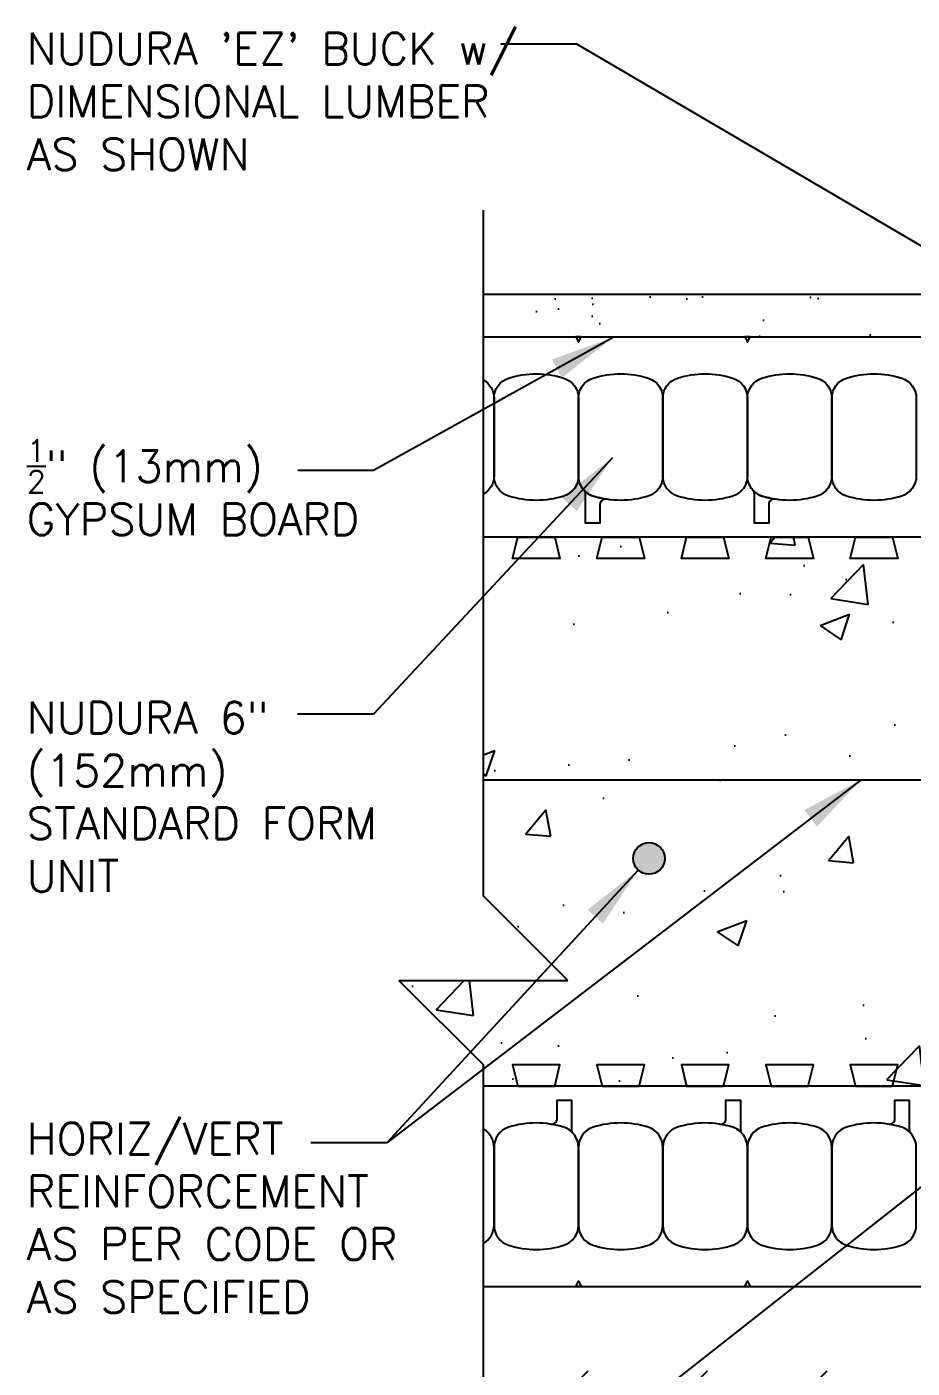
# Model space of a CAD drawing. Header units: inches. Extents: x 2883.8 to 2914.4, y 405.8 to 450.2.
# Drawn here: x 2884.03 to 2894.51, y 432.79 to 448.68 of the extents above; entities that cross this region are included whole.
import ezdxf

# ---------------------------------------------------------------- set-up
doc = ezdxf.new("R2010")
doc.units = ezdxf.units.IN
doc.header["$LTSCALE"] = 0.5
doc.header["$MEASUREMENT"] = 0
for name, color, linetype in [('HATCH', 12, 'CONTINUOUS'), ('LINE18', 9, 'CONTINUOUS'), ('line25', 2, 'CONTINUOUS'), ('LINE50', 5, 'CONTINUOUS'), ('LINE65', 3, 'CONTINUOUS'), ('LINE9', 9, 'CONTINUOUS'), ('TEXT', 4, 'CONTINUOUS')]:
    doc.layers.add(name, color=color, linetype=linetype)
doc.styles.add('DIM', font='romans.shx', dxfattribs={"width": 0.7})
doc.styles.get("Standard").update_dxf_attribs({"font": 'romans.shx'})
doc.dimstyles.new('ext_12', dxfattribs={"dimscale": 12, "dimtxt": 0.09375, "dimasz": 0.09375, "dimexe": 0.09375, "dimexo": 0.0625, "dimgap": 0.0625, "dimtad": 1, "dimdec": 1, "dimzin": 3, "dimdsep": 46, "dimlunit": 4, "dimtxsty": 'DIM', "dimcen": 0.09, "dimdle": 0.09375, "dimclrt": 4, "dimadec": 0, "dimazin": 0, "dimtfac": 1, "dimtdec": 1, "dimtmove": 2, "dimatfit": 3, "dimfxl": 0, "dimfrac": 2, "dimtolj": 1, "dimtzin": 0, "dimarcsym": 0})

msp = doc.modelspace()

# ---------------------------------------------------------------- hatches: boundary and pattern name
at = {"layer": 'HATCH'}
h = msp.add_hatch(dxfattribs=at)
h.set_pattern_fill('AR-SAND', color=256, scale=0.5, style=0)
h.set_pattern_definition([(37.5, (-2.1272, -14.42985), (-0.03149668, 0.96341188), [0, -0.76, 0, -0.85, 0, -0.8125]), (7.5, (-2.1272, -14.4298), (0.88488835, 1.41107303), [0, -0.41, 0, -0.685, 0, -0.2625]), (327.5, (-2.7422, -14.42985), (1.55707093, 0.00282953), [0, -0.25, 0, -0.9, 0, -1.175]), (317.5, (-2.7422, -14.4298), (1.5030633, 0.4388378), [0, -0.125, 0, -0.59, 0, -0.675])])
h.paths.add_polyline_path([(2891.3512501, 445.5065058), (2891.3512501, 445.0065058), (2900.562364, 445.0065058), (2902.0673073, 445.0065058), (2902.0673073, 445.5065058)])
h.paths.add_polyline_path([(2889.4373201, 445.5065058), (2889.4373201, 445.0065058), (2891.3512501, 445.0065058), (2891.3512501, 445.5065058)])
h = msp.add_hatch(dxfattribs=at)
h.set_pattern_fill('AR-CONC', color=256, scale=0.5)
h.set_pattern_definition([(50, (0, 0), (3.586301, -0.3137607), [0.375, -4.125]), (355, (0, 0), (-0.6937567, 3.7609607), [0.3, -3.3]), (100.45144, (0.299, -0.026), (2.8925442, 3.4472), [0.318701, -3.5057106]), (46.1842, (0, 1), (5.3362067, -0.8275964), [0.5625, -6.1875]), (96.63564, (0.4447, 0.931), (4.67331, 4.870593), [0.478052, -5.258569]), (351.18416, (0, 1), (4.67331, 4.870593), [0.45, -4.95]), (21, (0.5, 0.75), (2.9845353, -2.0130945), [0.375, -4.125]), (326, (0.5, 0.75), (1.2165767, 3.62575), [0.3, -3.3]), (71.45144, (0.7487, 0.5822), (4.201112, 1.6126558), [0.318701, -3.5057106]), (37.5, (0, 0), (0.0607993, 1.66446927), [0, -3.26, 0, -3.35, 0, -3.3125]), (7.5, (0, 0), (1.3153477, 1.9720586), [0, -1.91, 0, -3.185, 0, -1.2625]), (327.5, (-1.115, 0), (2.6691122, -0.11277436), [0, -1.25, 0, -3.9, 0, -5.175]), (317.5, (-1.615, 0), (2.9159308, 0.500525), [0, -1.625, 0, -2.59, 0, -3.675])])
h.paths.add_polyline_path([(2896.9373632, 442.6315384), (2900.0103285, 442.6315384), (2900.0103285, 436.1315058), (2896.9373632, 436.1315058), (2896.7029443, 436.7442224), (2896.7029443, 442.0188595)])
h.paths.add_polyline_path([(2889.4373201, 442.6315058), (2896.1873648, 442.6315058), (2896.4216943, 442.0189204), (2896.4216943, 436.7441616), (2896.1873648, 436.1315435), (2889.4373201, 436.1315435), (2889.4373201, 436.3819136), (2888.4373201, 437.3819136), (2890.4373201, 437.3819136), (2889.4373201, 438.3819136)])
h = msp.add_hatch(dxfattribs=at)
h.set_pattern_fill('ANSI31', color=256, scale=8, style=0)
h.set_pattern_definition([(45, (-8.3877, -15.4761), (-0.70710678, 0.70710678), [])])
edge = h.paths.add_edge_path()
edge.add_arc((2891.1860323, 431.0585424), 0.4765505, 0, 360)
edge = h.paths.add_edge_path()
edge.add_arc((2893.5551416, 431.0585424), 0.4765505, 0, 360)
edge = h.paths.add_edge_path()
edge.add_arc((2895.7151056, 431.0585424), 0.4765505, 0, 360)
h.paths.add_polyline_path([(2897.6044344, 432.7569136), (2889.6044344, 432.7569136), (2889.6044344, 429.2569136), (2897.6044344, 429.2569136)])
edge = h.paths.add_edge_path()
edge.add_arc((2899.7810632, 431.1462424), 0.4765505, 0, 360)
edge = h.paths.add_edge_path()
edge.add_arc((2899.7810632, 433.3062064), 0.4765505, 185.98639163, 354.01360837)
edge.add_line((2900.2550149, 433.2565058), (2901.4794344, 433.2565058))
edge.add_line((2901.4794344, 433.2565058), (2901.4794344, 429.2569136))
edge.add_line((2901.4794344, 429.2569136), (2897.9794344, 429.2569136))
edge.add_line((2897.9794344, 429.2569136), (2897.9794344, 433.2565058))
edge.add_line((2897.9794344, 433.2565058), (2899.3071115, 433.2565058))
at = {"layer": 'LINE65'}
msp.add_hatch(color=256, dxfattribs=at).paths.add_polyline_path([(2891.5842953, 438.8267093, 1), (2891.2092953, 438.8267093, 1)])

# ---------------------------------------------------------------- linework, layer by layer
at = {"layer": 'LINE18', "flags": 128}
msp.add_lwpolyline([(2902.1134249, 437.8396769), (2902.1134249, 445.5069136), (2889.4373201, 445.5069136)], dxfattribs=at)
at = {"layer": 'line25'}
for p, q in [((2901.562364, 442.6315058), (2889.4373201, 442.6315058)), ((2901.562364, 436.1315058), (2889.4373201, 436.1315058))]:
    msp.add_line(p, q, dxfattribs=at)
for points in [[(2890.281198, 442.6315058), (2890.34353, 442.3815058), (2889.781198, 442.3815058), (2889.84353, 442.6315058)], [(2891.281198, 442.6315058), (2891.34353, 442.3815058), (2890.781198, 442.3815058), (2890.84353, 442.6315058)], [(2892.281198, 442.6315058), (2892.34353, 442.3815058), (2891.781198, 442.3815058), (2891.84353, 442.6315058)], [(2893.281198, 442.6315058), (2893.34353, 442.3815058), (2892.781198, 442.3815058), (2892.84353, 442.6315058)], [(2894.281198, 442.6315058), (2894.34353, 442.3815058), (2893.781198, 442.3815058), (2893.84353, 442.6315058)], [(2890.281198, 436.1315058), (2890.34353, 436.3815058), (2889.781198, 436.3815058), (2889.84353, 436.1315058)], [(2891.281198, 436.1315058), (2891.34353, 436.3815058), (2890.781198, 436.3815058), (2890.84353, 436.1315058)], [(2892.281198, 436.1315058), (2892.34353, 436.3815058), (2891.781198, 436.3815058), (2891.84353, 436.1315058)], [(2893.281198, 436.1315058), (2893.34353, 436.3815058), (2892.781198, 436.3815058), (2892.84353, 436.1315058)], [(2894.281198, 436.1315058), (2894.34353, 436.3815058), (2893.781198, 436.3815058), (2893.84353, 436.1315058)]]:
    msp.add_lwpolyline(points, close=True, dxfattribs=at)
at = {"layer": 'LINE50'}
for p, q in [((2889.4373201, 445.0065058), (2901.562364, 445.0065058)), ((2889.4373201, 433.7565058), (2901.562364, 433.7565058))]:
    msp.add_line(p, q, dxfattribs=at)
at = {"layer": 'LINE65', "flags": 128}
msp.add_lwpolyline([(2889.4373201, 439.7588442), (2898.5103285, 439.7588442)], dxfattribs=at)
at = {"layer": 'LINE65'}
msp.add_circle((2891.3967953, 438.8267093), 0.1875, dxfattribs=at)
at = {"layer": 'LINE9'}
for p, q in [((2889.4373201, 438.3819136), (2889.4373201, 446.5069136)), ((2890.4373201, 437.3819136), (2889.4373201, 438.3819136)), ((2888.4373201, 437.3819136), (2890.4373201, 437.3819136)), ((2888.4373201, 437.3819136), (2889.4373201, 436.3819136)), ((2889.4373201, 428.2569136), (2889.4373201, 436.3819136))]:
    msp.add_line(p, q, dxfattribs=at)
for points in [[(2890.531114, 445.0065058), (2890.562364, 444.942021), (2890.593614, 445.0065058)], [(2892.531114, 445.0065058), (2892.562364, 444.942021), (2892.593614, 445.0065058)], [(2890.531114, 433.7565058), (2890.562364, 433.8209906), (2890.593614, 433.7565058)], [(2892.531114, 433.7565058), (2892.562364, 433.8209906), (2892.593614, 433.7565058)]]:
    msp.add_lwpolyline(points, close=True, dxfattribs=at)
for points in [[(2889.4373201, 444.4961199, -0.2680035884), (2889.562364, 444.2795881), (2889.562364, 443.3584235, -0.2680035884), (2889.4373201, 443.1418918, -0.2680035884)], [(2889.4373201, 434.2668918, 0.2680035884), (2889.562364, 434.4834235), (2889.562364, 435.4045881, 0.2680035884), (2889.4373201, 435.6211199, 0.2680035884)]]:
    msp.add_lwpolyline(points, format="xyb", dxfattribs=at)
for points in [[(2890.3892871, 443.1205521, -0.1576707808), (2889.7354409, 443.1205521, -0.3253046293), (2889.562364, 443.3584235), (2889.562364, 444.2795881, -0.3253046293), (2889.7354409, 444.5174596, -0.1576707808), (2890.3892871, 444.5174596, -0.3253046293), (2890.562364, 444.2795881), (2890.562364, 443.3584235, -0.3253046293)], [(2891.3892871, 443.1205521, -0.1576707808), (2890.7354409, 443.1205521, -0.3253046293), (2890.562364, 443.3584235), (2890.562364, 444.2795881, -0.3253046293), (2890.7354409, 444.5174596, -0.1576707808), (2891.3892871, 444.5174596, -0.3253046293), (2891.562364, 444.2795881), (2891.562364, 443.3584235, -0.3253046293)], [(2892.3892871, 443.1205521, -0.1576707808), (2891.7354409, 443.1205521, -0.3253046293), (2891.562364, 443.3584235), (2891.562364, 444.2795881, -0.3253046293), (2891.7354409, 444.5174596, -0.1576707808), (2892.3892871, 444.5174596, -0.3253046293), (2892.562364, 444.2795881), (2892.562364, 443.3584235, -0.3253046293)], [(2893.3892871, 443.1205521, -0.1576707808), (2892.7354409, 443.1205521, -0.3253046293), (2892.562364, 443.3584235), (2892.562364, 444.2795881, -0.3253046293), (2892.7354409, 444.5174596, -0.1576707808), (2893.3892871, 444.5174596, -0.3253046293), (2893.562364, 444.2795881), (2893.562364, 443.3584235, -0.3253046293)], [(2894.3892871, 443.1205521, -0.1576707808), (2893.7354409, 443.1205521, -0.3253046293), (2893.562364, 443.3584235), (2893.562364, 444.2795881, -0.3253046293), (2893.7354409, 444.5174596, -0.1576707808), (2894.3892871, 444.5174596, -0.3253046293), (2894.562364, 444.2795881), (2894.562364, 443.3584235, -0.3253046293)], [(2890.7354409, 443.1205521, 0.0372666955), (2890.8891363, 443.0832223, 0.463035607), (2890.8164465, 443.0215585), (2890.8164465, 442.7999602), (2890.6456148, 442.7999602), (2890.6456148, 443.1460535, 0.189002358), (2890.6289646, 443.1885275, 0.1284073578)], [(2892.7354409, 443.1205521, 0.0372666955), (2892.8891363, 443.0832223, 0.463035607), (2892.8164465, 443.0215585), (2892.8164465, 442.7999602), (2892.6456148, 442.7999602), (2892.6456148, 443.1460535, 0.189002358), (2892.6289646, 443.1885275, 0.1284073578)], [(2890.3892871, 435.6424596, 0.0372666955), (2890.2355917, 435.6797894, 0.463035607), (2890.3082816, 435.7414531), (2890.3082816, 435.9630515), (2890.4791133, 435.9630515), (2890.4791133, 435.6169582, 0.189002358), (2890.4957634, 435.5744842, 0.1284073578)], [(2892.3892871, 435.6424596, 0.0372666955), (2892.2355917, 435.6797894, 0.463035607), (2892.3082816, 435.7414531), (2892.3082816, 435.9630515), (2892.4791133, 435.9630515), (2892.4791133, 435.6169582, 0.189002358), (2892.4957634, 435.5744842, 0.1284073578)], [(2894.3892871, 435.6424596, 0.0372666955), (2894.2355917, 435.6797894, 0.463035607), (2894.3082816, 435.7414531), (2894.3082816, 435.9630515), (2894.4791133, 435.9630515), (2894.4791133, 435.6169582, 0.189002358), (2894.4957634, 435.5744842, 0.1284073578)], [(2890.3892871, 435.6424596, 0.1576707808), (2889.7354409, 435.6424596, 0.3253046293), (2889.562364, 435.4045881), (2889.562364, 434.4834235, 0.3253046293), (2889.7354409, 434.2455521, 0.1576707808), (2890.3892871, 434.2455521, 0.3253046293), (2890.562364, 434.4834235), (2890.562364, 435.4045881, 0.3253046293)], [(2891.3892871, 435.6424596, 0.1576707808), (2890.7354409, 435.6424596, 0.3253046293), (2890.562364, 435.4045881), (2890.562364, 434.4834235, 0.3253046293), (2890.7354409, 434.2455521, 0.1576707808), (2891.3892871, 434.2455521, 0.3253046293), (2891.562364, 434.4834235), (2891.562364, 435.4045881, 0.3253046293)], [(2892.3892871, 435.6424596, 0.1576707808), (2891.7354409, 435.6424596, 0.3253046293), (2891.562364, 435.4045881), (2891.562364, 434.4834235, 0.3253046293), (2891.7354409, 434.2455521, 0.1576707808), (2892.3892871, 434.2455521, 0.3253046293), (2892.562364, 434.4834235), (2892.562364, 435.4045881, 0.3253046293)], [(2893.3892871, 435.6424596, 0.1576707808), (2892.7354409, 435.6424596, 0.3253046293), (2892.562364, 435.4045881), (2892.562364, 434.4834235, 0.3253046293), (2892.7354409, 434.2455521, 0.1576707808), (2893.3892871, 434.2455521, 0.3253046293), (2893.562364, 434.4834235), (2893.562364, 435.4045881, 0.3253046293)], [(2894.3892871, 435.6424596, 0.1576707808), (2893.7354409, 435.6424596, 0.3253046293), (2893.562364, 435.4045881), (2893.562364, 434.4834235, 0.3253046293), (2893.7354409, 434.2455521, 0.1576707808), (2894.3892871, 434.2455521, 0.3253046293), (2894.562364, 434.4834235), (2894.562364, 435.4045881, 0.3253046293)]]:
    msp.add_lwpolyline(points, format="xyb", close=True, dxfattribs=at)

# ---------------------------------------------------------------- texts
at = {"layer": 'TEXT', "char_height": 0.375, "attachment_point": 4}
for s, insert, width in [("\\A1;NUDURA 'EZ' BUCK w/ DIMENSIONAL LUMBER AS SHOWN", (2884.0310701, 447.7946544), 6.520090707), ('\\A1;{\\H0.7x;\\S1/2;}" (13mm) GYPSUM BOARD', (2884.0310701, 443.2228949), 4.766563968), ('\\A1;NUDURA 6" (152mm) STANDARD FORM UNIT', (2884.0310701, 439.5563422), 5.499418326), ('HORIZ/VERT REINFORCEMENT AS PER CODE OR AS SPECIFIED', (2884.0310701, 434.5708995), 5.306727562)]:
    msp.add_mtext(s, dxfattribs=dict(at, insert=insert, width=width))

# ---------------------------------------------------------------- leaders
at = {"layer": 'TEXT'}
for points in [[(2900.5954695, 442.5744703), (2890.5412132, 448.4747248), (2889.644651, 448.4747248)], [(2890.9643224, 444.9946773), (2888.1345568, 443.4216311), (2887.2379947, 443.4216311)], [(2890.9640012, 443.5728491), (2888.1342356, 440.5348379), (2887.2376734, 440.5348379)], [(2893.9079083, 439.7588442), (2888.2920848, 435.4586143), (2887.3955226, 435.4586143)], [(2891.2697128, 438.6888459), (2888.2920848, 435.4586143), (2887.3955226, 435.4586143)], [(2898.3228285, 437.8528398), (2888.3754119, 430.0253078), (2886.6555265, 430.0253078)]]:
    msp.add_leader(points, dimstyle='ext_12', override={"dimasz": 0.0625, "dimgap": 0.0625, "dimtad": 0}, dxfattribs=at)

doc.saveas('drawing.dxf')
